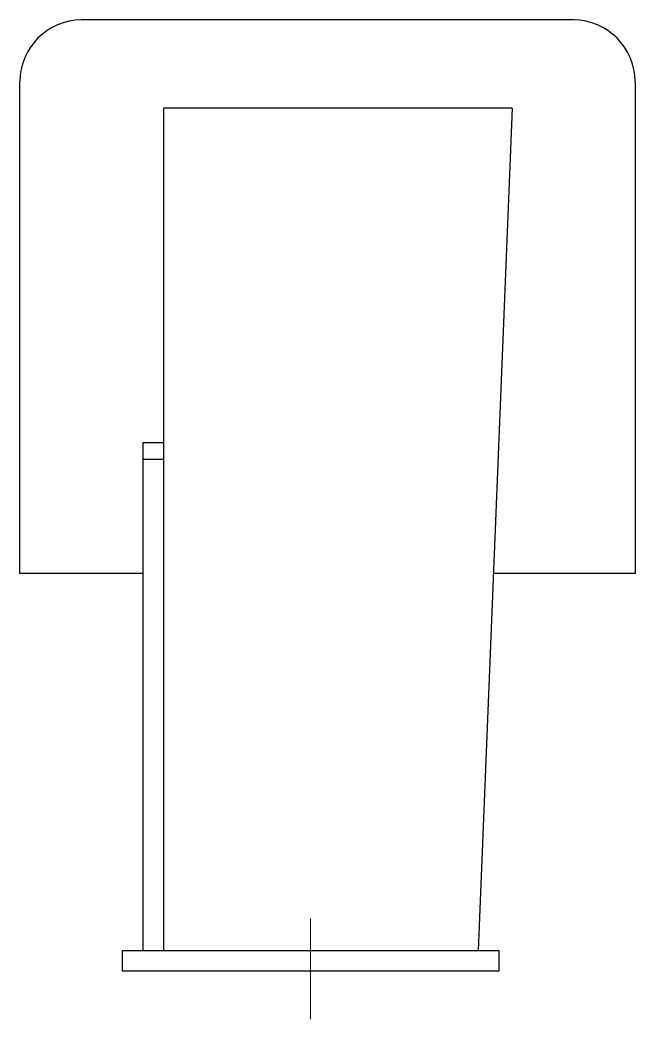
# Paper-space layout '布局1' of a CAD drawing. Header units: millimetres. Extents: x -730 to 990, y -2912 to -1856.
# Drawn here: x 959.56 to 989.56, y -1952.66 to -1903.93 of the extents above; entities outside this region: 34.
import ezdxf

# ---------------------------------------------------------------- set-up
doc = ezdxf.new("R2010")
doc.units = ezdxf.units.MM
doc.header["$PDMODE"] = 1
doc.linetypes.add('CENTER2', pattern=[28.575, 19.05, -3.175, 3.175, -3.175])
for name, color, linetype, lineweight in [('1粗实线', 7, 'Continuous', 30), ('3中心线', 1, 'CENTER2', 18), ('8标注', 3, 'Continuous', 18)]:
    doc.layers.add(name, color=color, linetype=linetype, lineweight=lineweight)

psp = doc.layouts.new('布局1')

# ---------------------------------------------------------------- linework, layer by layer
for p, q in [((986.557, -1903.93), (962.557, -1903.93)), ((983.557, -1908.229), (966.557, -1908.229)), ((966.557, -1924.563), (965.557, -1924.563)), ((966.557, -1925.376), (965.557, -1925.376)), ((964.557, -1949.322), (965.557, -1949.322)), ((965.557, -1949.322), (969.28, -1949.322)), ((981.913, -1949.322), (982.913, -1949.322))]:
    psp.add_line(p, q)
for centre, start, end in [((962.557, -1906.93), 90, 180), ((986.557, -1906.93), 0, 90)]:
    psp.add_arc(centre, 3, start, end)
at = {"layer": '1粗实线'}
for p, q in [((959.557, -1930.922), (959.557, -1906.93)), ((989.557, -1906.93), (989.557, -1930.922)), ((966.557, -1908.229), (966.557, -1949.322)), ((983.557, -1908.229), (981.913, -1949.322)), ((965.557, -1924.563), (965.557, -1949.322)), ((965.557, -1930.922), (959.557, -1930.922)), ((989.557, -1930.922), (982.649, -1930.922)), ((964.557, -1949.322), (982.612, -1949.322)), ((964.557, -1950.322), (964.557, -1949.322)), ((982.913, -1949.322), (982.913, -1950.322)), ((982.913, -1950.322), (964.557, -1950.322))]:
    psp.add_line(p, q, dxfattribs=at)
at = {"layer": '1粗实线', "color": 0, "linetype": 'ByBlock'}
for p in [(-690.43, -1855.503), (-717.114, -1860.227), (-698.378, -1863.903), (-687.179, -1863.903), (-687.179, -1871.103), (-711.179, -1878.549), (-687.179, -1878.549), (-690.43, -1879.503), (-703.375, -2887.715), (-730.059, -2892.44), (-711.323, -2896.115), (-700.124, -2896.115), (-700.124, -2903.315), (-724.124, -2910.761), (-700.124, -2910.761), (-703.375, -2911.715)]:
    psp.add_point(p, dxfattribs=at)
at = {"layer": '1粗实线', "linetype": 'ByBlock'}
for p in [(-688.139, -1855.503), (-710.496, -1864.623), (-710.219, -1865.103), (-710.219, -1869.903), (-710.496, -1870.383), (-711.179, -1871.566), (-711.179, -1878.543), (-711.179, -1878.543), (-701.084, -2887.715), (-723.441, -2896.835), (-723.164, -2897.315), (-723.164, -2902.115), (-723.441, -2902.595), (-724.124, -2903.778), (-724.124, -2910.755), (-724.124, -2910.755)]:
    psp.add_point(p, dxfattribs=at)
at = {"layer": '3中心线', "ltscale": 0.3}
psp.add_line((973.735, -1952.661), (973.735, -1947.756), dxfattribs=at)
at = {"layer": '8标注'}
for p in [(-711.179, -1863.44), (-724.124, -2895.652)]:
    psp.add_point(p, dxfattribs=at)

doc.saveas('drawing.dxf')
